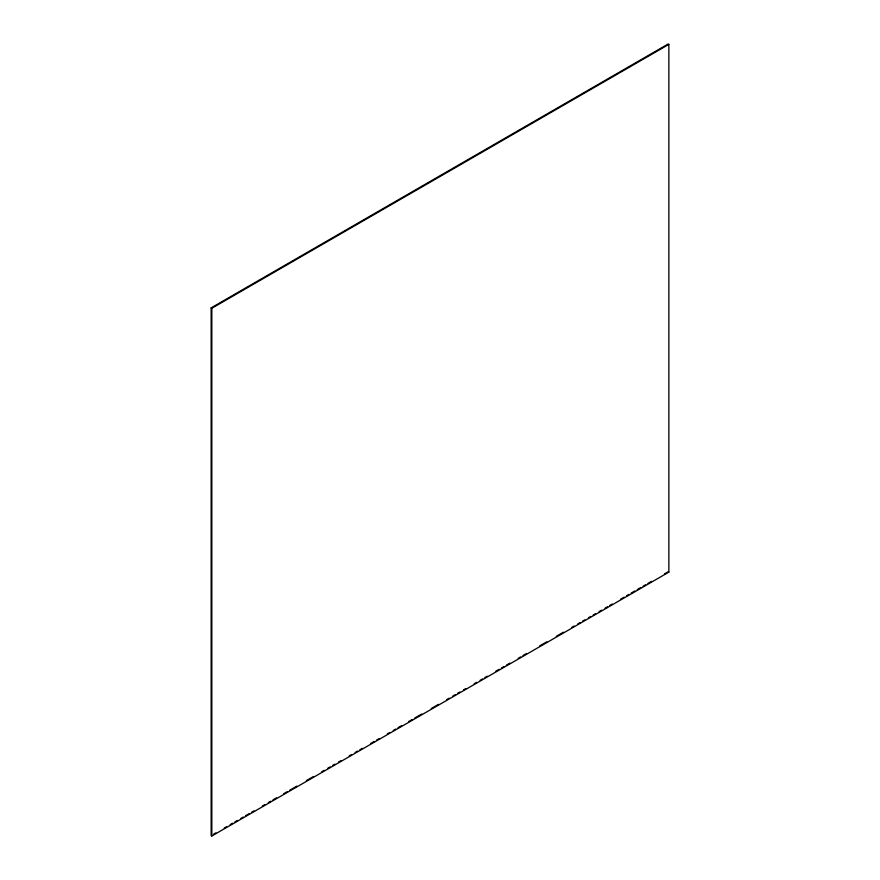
<?xml version="1.0" encoding="UTF-8"?>
<svg xmlns="http://www.w3.org/2000/svg" width="880" height="880" viewBox="0 0 880 880"><rect width="100%" height="100%" fill="white"/><g stroke="black" fill="none" stroke-linecap="round" stroke-linejoin="round"><path stroke-width="1.32" d="M211.145 307.868L668.173 44L668.855 44.396L668.855 572.132L211.827 836L211.145 835.604L211.145 307.868L211.827 308.264L668.855 44.396M213.521 834.229L215.897 832.854M224.235 828.047L226.611 826.672M230.186 824.615L232.562 823.24M234.949 821.865L237.325 820.49M240.9 818.422L243.276 817.047M245.652 815.672L249.227 813.615M251.603 812.24L253.99 810.865M262.317 806.058L264.704 804.683M268.268 802.626L270.655 801.251M273.031 799.876L276.606 797.808M283.745 793.683L287.309 791.626M289.696 790.251L296.835 786.126M306.361 780.637L313.5 776.512M321.827 771.694L324.214 770.33M327.778 768.262L330.165 766.887M332.541 765.512L334.917 764.137M338.492 762.08L340.868 760.705M349.206 755.898L351.582 754.523M355.157 752.455L357.533 751.08M359.92 749.705L362.296 748.341M370.623 743.523L374.198 741.466M376.574 740.091L378.961 738.716M387.288 733.909L389.664 732.534M393.239 730.466L395.615 729.091M398.002 727.727L401.566 725.659M408.716 721.534L412.28 719.477M414.667 718.102L421.806 713.977M431.321 708.477L438.471 704.363M446.798 699.545L449.174 698.17M452.749 696.113L455.125 694.738M457.512 693.363L459.888 691.988M463.463 689.931L465.839 688.556M474.177 683.749L476.553 682.374M480.128 680.306L482.504 678.931M484.88 677.556L487.267 676.181M495.594 671.374L499.169 669.317M501.545 667.942L503.932 666.567M506.308 665.192L509.883 663.135M518.21 658.317L520.586 656.942M522.973 655.567L526.537 653.51M539.638 645.953L546.777 641.828M556.292 636.328L563.442 632.203M571.769 627.396L574.145 626.021M577.72 623.964L580.096 622.589M582.483 621.214L584.859 619.839M588.434 617.782L590.81 616.407M593.197 615.032L595.573 613.657M599.148 611.589L601.524 610.214M605.099 608.157L607.475 606.782M609.851 605.407L612.238 604.032M620.565 599.225L624.14 597.168M626.516 595.793L628.892 594.418M631.279 593.043L634.843 590.975M637.23 589.6L640.794 587.543M643.181 586.168L645.557 584.793M647.944 583.418L651.508 581.361M664.598 573.804L668.173 571.736L668.855 572.132M211.827 308.264L211.827 836"/></g></svg>
